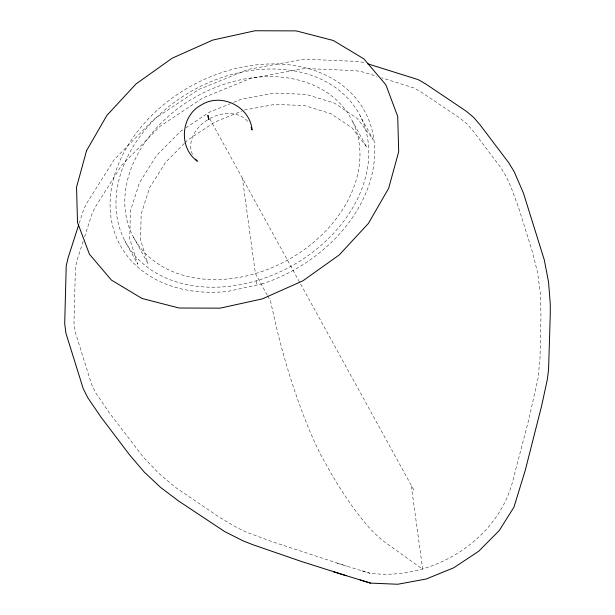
<?xml version="1.0" encoding="UTF-8"?>
<svg xmlns="http://www.w3.org/2000/svg" width="615" height="615" viewBox="0 0 615 615"><rect width="100%" height="100%" fill="white"/><g stroke="black" fill="none" stroke-linecap="round" stroke-linejoin="round"><path stroke-width="0.46" stroke-dasharray="3.08 2.31" d="M79.243 223.222L83.586 209.738L86.638 203.427L114.152 159.669L154.096 119.133L198.614 89.59L247.968 69.449L303.979 59.194L355.093 61.331L362.358 62.176L365.994 63.291M83.117 241.426L77.313 259.43L75.437 267.317L73.977 322.706L75.153 331.731L91.597 384.483L95.925 393.177L108.694 411.95L143.172 456.976L158.478 473.073L175.467 487.388L220.408 517.945L237.744 528.085L246.815 532.329L272.23 541.723L346.553 566.107M84.57 236.929L92.112 213.528L94.964 207.632L121.501 165.42L159.985 126.375L202.981 97.839L250.651 78.382L304.594 68.503L353.894 70.571L360.69 71.363L377.095 76.383M184.354 143.41L165.573 162.329L149.706 187.575L141.173 214.043L140.566 239.927L147.923 263.466L132.863 236.068M185.023 142.734L187.706 140.028L214.589 122.185L241.764 111.092M207.463 119.956C196.162 126.713 186.583 141.412 192.526 154.573M182.778 129.857L180.433 131.418L156.641 155.395L139.574 182.54L130.395 210.999L129.742 238.828L137.652 264.135L124.622 240.434M185.907 127.789L209.346 112.23L230.133 103.751M209.861 118.48C221.707 111.892 239.681 110.6 248.606 122.531M233.592 102.336L241.388 99.153L274.39 93.073L306.093 94.395L334.352 103.043L357.223 118.426L373.159 139.482L360.121 115.781A133.24 100.714 -28.8 0 0 143.61 131.695A133.24 100.714 -28.8 0 0 223.391 286.844A133.24 100.714 -28.8 0 0 360.121 115.781M244.393 110.024L275.089 104.365L304.579 105.596L330.855 113.644L352.126 127.943L366.94 147.531L351.888 120.14A123.915 93.665 -28.8 0 0 150.521 134.939A123.915 93.665 -28.8 0 0 224.713 279.241A123.915 93.665 -28.8 0 0 351.888 120.14M361.943 570.789L369.692 573.188C431.845 581.475 499.511 540.147 513.587 477.686L528.639 420.122L538.094 378.148L539.978 358.653L540.969 316.21L540.477 294.185L537.541 272.437L532.175 251.074L518.653 207.793L510.688 186.276L505.976 176.128L500.941 167.81L473.25 131.195L467.246 124.184L460.174 118.288L421.344 92.181L414.133 88.045L381.654 77.782M337.151 563.202L369.692 573.188M209.792 118.841L414.149 490.562M267.271 295.162L255.41 273.583L242.371 178.104M267.733 295.992L270.469 300.973L276.765 328.61A134.931 24.646 73.6 0 0 320.63 454.585L330.655 472.604A496.051 90.613 73.6 0 0 383.852 541.385L422.69 569.29L411.204 485.212M256.386 280.763L256.97 285.014M262.643 283.761L228.111 291.372A139.413 105.373 -28.8 0 1 129.196 143.349A139.413 105.373 -28.8 0 1 352.295 94.218A139.413 105.373 -28.8 0 1 262.643 283.761"/><path stroke-width="0.92" d="M78.659 225.021L68.227 257.377L66.22 265.811L64.698 323.636L65.951 333.276L83.133 388.403L87.707 397.59L100.775 416.809L129.373 454.608L144.079 471.89L160.538 487.395L178.673 501.033L224.729 531.598L242.94 540.808L252.496 544.582L300.95 561.311L346.13 575.655M360.129 579.922L370.476 583.105L397.79 584.25L426.226 579.007L453.832 567.737L478.739 551.209L499.242 530.553L513.948 507.167L525.256 470.337L541.661 405.723L547.281 379.716L548.557 369.83L550.24 315.572L550.302 304.325L548.549 282.016L544.321 260.037L523.434 193.087L514.248 171.816L508.936 163.021L480.123 124.945L473.711 117.442L466.147 111.138L425.78 84.001L418.069 79.581L367.816 63.852M333.576 571.789L370.476 583.105M195.578 159.131L197.377 161.253C178.396 147.685 180.595 115.658 201.436 104.888C221.262 92.35 250.197 106.679 252.073 129.996L251.105 127.405M86.554 150.667L76.544 187.168L77.513 222.469L89.398 254.149L111.377 280.063L141.957 298.436L179.065 308.023L220.155 308.161L262.444 298.852L303.003 280.755L339.165 255.01L368.377 223.468L388.68 188.244L398.689 151.744L397.721 116.443L385.843 84.762L363.857 58.848L333.276 40.475L296.176 30.888L255.079 30.75L212.798 40.06L172.208 58.187L136.069 83.901L106.856 115.443L86.554 150.667M208.785 119.618L207.955 115.505L208.785 119.618"/></g></svg>
